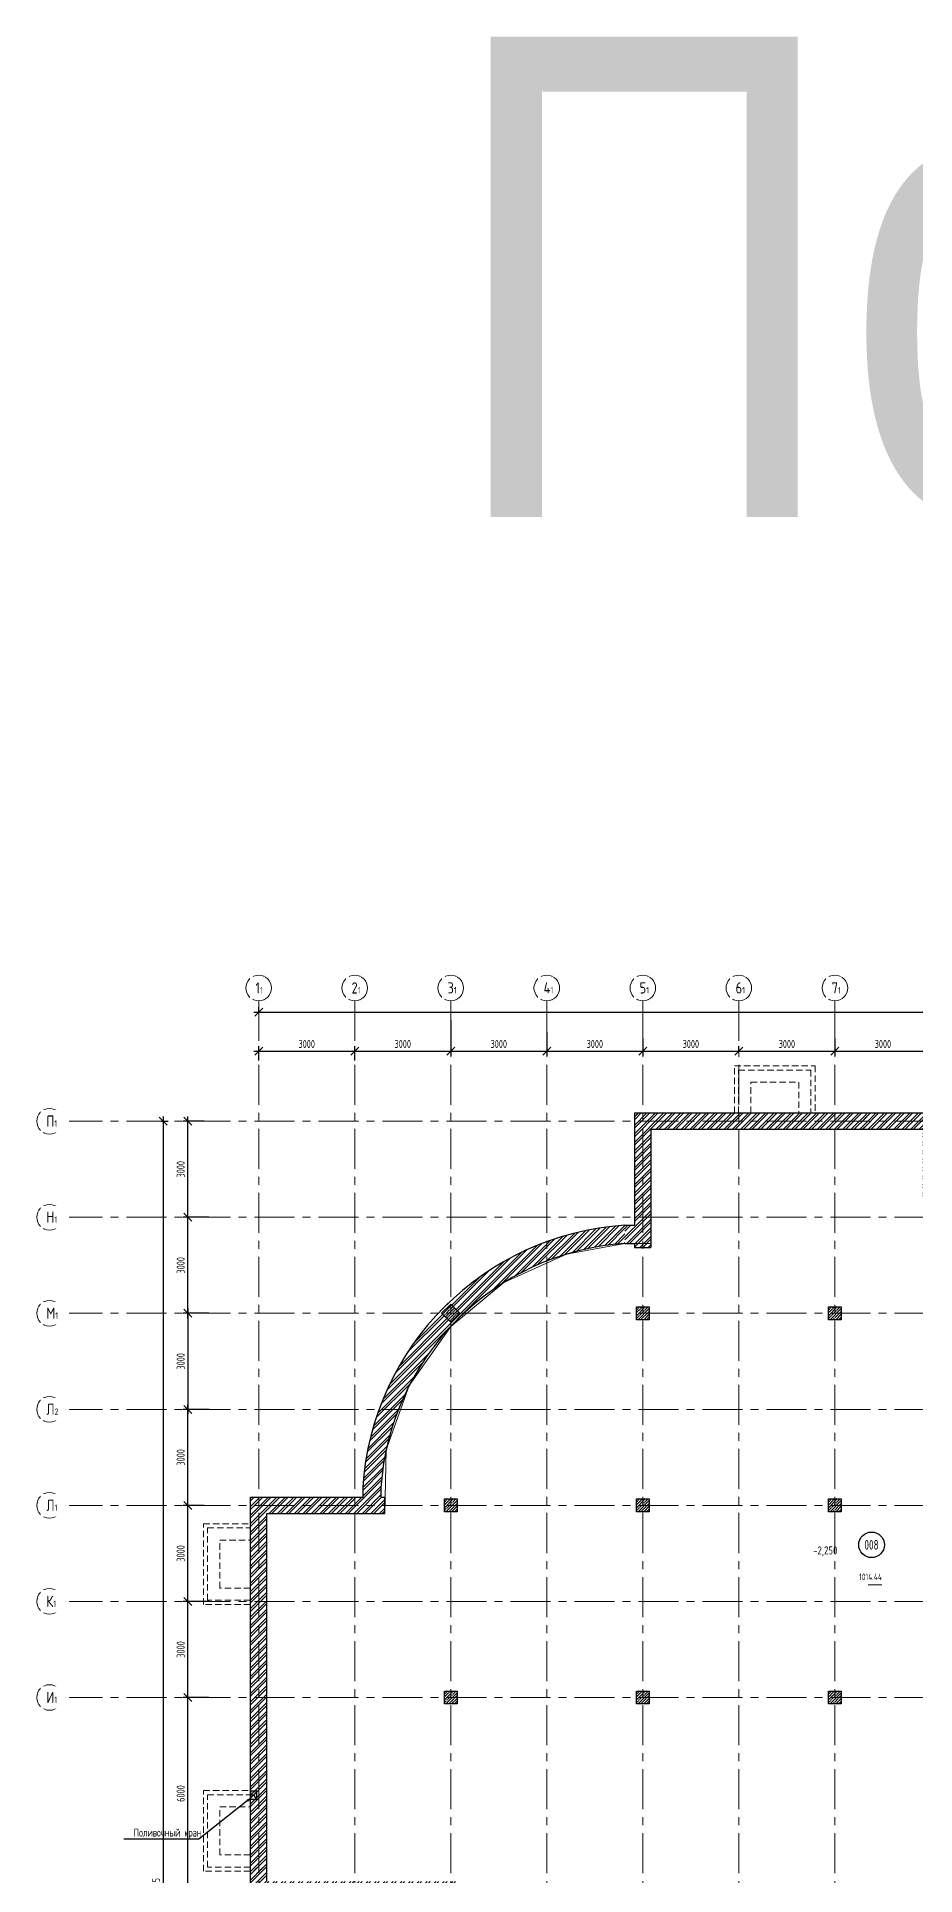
# Model space of a CAD drawing. Header units: millimetres. Extents: x -13407 to 93998, y -3954 to 109271.
# Drawn here: x -13364 to 14080, y 51842 to 109271 of the extents above; entities that cross this region are included whole.
import ezdxf
from ezdxf import colors
from ezdxf.entities.mleader import LeaderData, LeaderLine
from ezdxf.enums import TextEntityAlignment as Align
from ezdxf.math import Vec2, Vec3

# ---------------------------------------------------------------- set-up
doc = ezdxf.new("R2010")
doc.units = ezdxf.units.MM
doc.linetypes.add('ADSK_Штриховая_ш2 п1', pattern=[3, 2, -1])
doc.linetypes.add('CENTER', pattern=[2, 1.25, -0.25, 0.25, -0.25])
for name, color, linetype, lineweight in [('_АР ТЕКСТ', 250, 'Continuous', 25), ('АР_Выноски АПР', 7, 'Continuous', 5), ('АР_Колонны', 5, 'Continuous', 30), ('АР_Колонны Штрих', 250, 'Continuous', 5), ('АР_Маркер экспликации', 239, 'Continuous', 13), ('АР_МосжилНии_Стены', 202, 'Continuous', 30), ('АР_Номер помещения', 1, 'Continuous', 25), ('АР_Оси', 193, 'Continuous', 9), ('АР_Оси размеры', 164, 'Continuous', 9), ('АР_Отметки', 250, 'Continuous', 15), ('АР_Помещения_площадь', 19, 'Continuous', 9), ('АР_тонкая линия', 250, 'Continuous', 0), ('АР_Штриховка кирпич', 250, 'Continuous', 9), ('Подвал', 250, 'Continuous', 30)]:
    doc.layers.add(name, color=color, linetype=linetype, lineweight=lineweight)
doc.styles.add('Arial', font='ARIALN.TTF')
doc.styles.add('ISOCPEUR', font='isocpeur.ttf', dxfattribs={"width": 0.7})
doc.styles.get("Standard").update_dxf_attribs({"font": 'arial.ttf'})
doc.styles.add('ГОСТ 2.304', font='isocpeur.ttf', dxfattribs={"width": 0.7})
doc.dimstyles.new('СПДС', dxfattribs={"dimscale": 100, "dimtxt": 2.5, "dimasz": 2.5, "dimexe": 1.5, "dimexo": 0, "dimgap": 1, "dimtad": 1, "dimdec": 0, "dimrnd": 1, "dimtxsty": 'ГОСТ 2.304', "dimblk": 'OBLIQUE', "dimcen": 2.5, "dimdle": 1.5, "dimadec": 0, "dimazin": 2, "dimtfac": 0.75, "dimtdec": 0, "dimtmove": 1, "dimatfit": 3, "dimfxl": 1, "dimtolj": 1, "dimarcsym": 1})
pattern_1 = [(45, (331452.74, -55205.68), (-132.58252, 132.58252), []), (45, (331541.13, -55205.68), (-132.58252, 132.58252), [])]
pattern_2 = [(45, (346742.01, -55205.68), (-132.58252, 132.58252), []), (45, (346830.4, -55205.68), (-132.58252, 132.58252), [])]

# ---------------------------------------------------------------- blocks, each defined once
blk = doc.blocks.new('_Oblique')
at = {"color": 0, "linetype": 'ByBlock', "lineweight": -2}
blk.add_line((-0.5, -0.5), (0.5, 0.5), dxfattribs=at)
blk = doc.blocks.new('*D127')
at = {"layer": 'АР_Оси размеры', "color": 0, "lineweight": -2, "ltscale": 100, "transparency": 16777216}
for p, q in [((-8643, 51245), (-8643, 57545)), ((-7988, 57395), (-8793, 57395)), ((-8219, 51395), (-8793, 51395))]:
    blk.add_line(p, q, dxfattribs=at)
at = {"layer": 'АР_Оси размеры', "color": 0, "lineweight": -2, "ltscale": 100, "transparency": 16777216, "xscale": 250, "yscale": 250, "zscale": 250}
for p, rotation in [((-8643, 57395), 90), ((-8643, 51395), 270)]:
    blk.add_blockref('_Oblique', p, dxfattribs=dict(at, rotation=rotation))
at = {"layer": 'АР_Оси размеры', "color": 0, "ltscale": 100, "transparency": 16777216, "insert": (-8868, 54395), "char_height": 250, "attachment_point": 5, "rotation": 90, "style": 'ГОСТ 2.304'}
blk.add_mtext('\\A1;6000', dxfattribs=at)
blk = doc.blocks.new('*D107')
at = {"layer": 'АР_Оси размеры', "color": 0, "lineweight": -2, "ltscale": 100, "transparency": 16777216}
for p, q in [((-8131, 60395), (-8793, 60395)), ((-8643, 57245), (-8643, 60545)), ((-7988, 57395), (-8793, 57395))]:
    blk.add_line(p, q, dxfattribs=at)
at = {"layer": 'АР_Оси размеры', "color": 0, "lineweight": -2, "ltscale": 100, "transparency": 16777216, "xscale": 250, "yscale": 250, "zscale": 250}
for p, rotation in [((-8643, 60395), 90), ((-8643, 57395), 270)]:
    blk.add_blockref('_Oblique', p, dxfattribs=dict(at, rotation=rotation))
at = {"layer": 'АР_Оси размеры', "color": 0, "ltscale": 100, "transparency": 16777216, "insert": (-8868, 58895), "char_height": 250, "attachment_point": 5, "rotation": 90, "style": 'ГОСТ 2.304'}
blk.add_mtext('\\A1;3000', dxfattribs=at)
blk = doc.blocks.new('*D108')
at = {"layer": 'АР_Оси размеры', "color": 0, "lineweight": -2, "ltscale": 100, "transparency": 16777216}
for p, q in [((-8131, 63395), (-8793, 63395)), ((-8643, 60245), (-8643, 63545)), ((-7988, 60395), (-8793, 60395))]:
    blk.add_line(p, q, dxfattribs=at)
at = {"layer": 'АР_Оси размеры', "color": 0, "lineweight": -2, "ltscale": 100, "transparency": 16777216, "xscale": 250, "yscale": 250, "zscale": 250}
for p, rotation in [((-8643, 63395), 90), ((-8643, 60395), 270)]:
    blk.add_blockref('_Oblique', p, dxfattribs=dict(at, rotation=rotation))
at = {"layer": 'АР_Оси размеры', "color": 0, "ltscale": 100, "transparency": 16777216, "insert": (-8868, 61895), "char_height": 250, "attachment_point": 5, "rotation": 90, "style": 'ГОСТ 2.304'}
blk.add_mtext('\\A1;3000', dxfattribs=at)
blk = doc.blocks.new('*D109')
at = {"layer": 'АР_Оси размеры', "color": 0, "lineweight": -2, "ltscale": 100, "transparency": 16777216}
for p, q in [((-7983, 66395), (-8793, 66395)), ((-8643, 63245), (-8643, 66545)), ((-8131, 63395), (-8793, 63395))]:
    blk.add_line(p, q, dxfattribs=at)
at = {"layer": 'АР_Оси размеры', "color": 0, "lineweight": -2, "ltscale": 100, "transparency": 16777216, "xscale": 250, "yscale": 250, "zscale": 250}
for p, rotation in [((-8643, 66395), 90), ((-8643, 63395), 270)]:
    blk.add_blockref('_Oblique', p, dxfattribs=dict(at, rotation=rotation))
at = {"layer": 'АР_Оси размеры', "color": 0, "ltscale": 100, "transparency": 16777216, "insert": (-8868, 64895), "char_height": 250, "attachment_point": 5, "rotation": 90, "style": 'ГОСТ 2.304'}
blk.add_mtext('\\A1;3000', dxfattribs=at)
blk = doc.blocks.new('*D110')
at = {"layer": 'АР_Оси размеры', "color": 0, "lineweight": -2, "ltscale": 100, "transparency": 16777216}
for p, q in [((-8131, 72395), (-8793, 72395)), ((-8643, 69245), (-8643, 72545)), ((-7988, 69395), (-8793, 69395))]:
    blk.add_line(p, q, dxfattribs=at)
at = {"layer": 'АР_Оси размеры', "color": 0, "lineweight": -2, "ltscale": 100, "transparency": 16777216, "xscale": 250, "yscale": 250, "zscale": 250}
for p, rotation in [((-8643, 72395), 90), ((-8643, 69395), 270)]:
    blk.add_blockref('_Oblique', p, dxfattribs=dict(at, rotation=rotation))
at = {"layer": 'АР_Оси размеры', "color": 0, "ltscale": 100, "transparency": 16777216, "insert": (-8868, 70895), "char_height": 250, "attachment_point": 5, "rotation": 90, "style": 'ГОСТ 2.304'}
blk.add_mtext('\\A1;3000', dxfattribs=at)
blk = doc.blocks.new('*D111')
at = {"layer": 'АР_Оси размеры', "color": 0, "lineweight": -2, "ltscale": 100, "transparency": 16777216}
for p, q in [((-8131, 75395), (-8793, 75395)), ((-8643, 72245), (-8643, 75545)), ((-7988, 72395), (-8793, 72395))]:
    blk.add_line(p, q, dxfattribs=at)
at = {"layer": 'АР_Оси размеры', "color": 0, "lineweight": -2, "ltscale": 100, "transparency": 16777216, "xscale": 250, "yscale": 250, "zscale": 250}
for p, rotation in [((-8643, 75395), 90), ((-8643, 72395), 270)]:
    blk.add_blockref('_Oblique', p, dxfattribs=dict(at, rotation=rotation))
at = {"layer": 'АР_Оси размеры', "color": 0, "ltscale": 100, "transparency": 16777216, "insert": (-8868, 73895), "char_height": 250, "attachment_point": 5, "rotation": 90, "style": 'ГОСТ 2.304'}
blk.add_mtext('\\A1;3000', dxfattribs=at)
blk = doc.blocks.new('*D112')
at = {"layer": 'АР_Оси размеры', "color": 0, "lineweight": -2, "ltscale": 100, "transparency": 16777216}
for p, q in [((-9469, 75395), (-9263, 75395)), ((-9413, 75545), (-9413, 27330)), ((-9469, 27480), (-9263, 27480))]:
    blk.add_line(p, q, dxfattribs=at)
at = {"layer": 'АР_Оси размеры', "color": 0, "lineweight": -2, "ltscale": 100, "transparency": 16777216, "xscale": 250, "yscale": 250, "zscale": 250}
for p, rotation in [((-9413, 75395), 90), ((-9413, 27480), 270)]:
    blk.add_blockref('_Oblique', p, dxfattribs=dict(at, rotation=rotation))
at = {"layer": 'АР_Оси размеры', "color": 0, "ltscale": 100, "transparency": 16777216, "insert": (-9638, 51438), "char_height": 250, "attachment_point": 5, "rotation": 90, "style": 'ГОСТ 2.304'}
blk.add_mtext('\\A1;47915', dxfattribs=at)
blk = doc.blocks.new('*D106')
at = {"layer": 'АР_Оси размеры', "color": 0, "lineweight": -2, "ltscale": 100, "transparency": 16777216}
for p, q in [((-8643, 69545), (-8643, 66245)), ((-7988, 69395), (-8793, 69395)), ((-7983, 66395), (-8793, 66395))]:
    blk.add_line(p, q, dxfattribs=at)
at = {"layer": 'АР_Оси размеры', "color": 0, "lineweight": -2, "ltscale": 100, "transparency": 16777216, "xscale": 250, "yscale": 250, "zscale": 250}
for p, rotation in [((-8643, 69395), 90), ((-8643, 66395), 270)]:
    blk.add_blockref('_Oblique', p, dxfattribs=dict(at, rotation=rotation))
at = {"layer": 'АР_Оси размеры', "color": 0, "ltscale": 100, "transparency": 16777216, "insert": (-8868, 67895), "char_height": 250, "attachment_point": 5, "rotation": 90, "style": 'ГОСТ 2.304'}
blk.add_mtext('\\A1;3000', dxfattribs=at)
blk = doc.blocks.new('*D93')
at = {"layer": 'АР_Оси размеры', "color": 0, "lineweight": -2, "ltscale": 100, "transparency": 16777216}
for p, q in [((-6580, 77585), (-3280, 77585)), ((-6430, 77291), (-6430, 77735)), ((-3430, 77291), (-3430, 77735))]:
    blk.add_line(p, q, dxfattribs=at)
at = {"layer": 'АР_Оси размеры', "color": 0, "lineweight": -2, "ltscale": 100, "transparency": 16777216, "xscale": 250, "yscale": 250, "zscale": 250, "rotation": 180}
blk.add_blockref('_Oblique', (-6430, 77585), dxfattribs=at)
at = {"layer": 'АР_Оси размеры', "color": 0, "lineweight": -2, "ltscale": 100, "transparency": 16777216, "xscale": 250, "yscale": 250, "zscale": 250}
blk.add_blockref('_Oblique', (-3430, 77585), dxfattribs=at)
at = {"layer": 'АР_Оси размеры', "color": 0, "ltscale": 100, "transparency": 16777216, "insert": (-4930, 77810), "char_height": 250, "attachment_point": 5, "style": 'ГОСТ 2.304'}
blk.add_mtext('\\A1;3000', dxfattribs=at)
blk = doc.blocks.new('*D94')
at = {"layer": 'АР_Оси размеры', "color": 0, "lineweight": -2, "ltscale": 100, "transparency": 16777216}
for p, q in [((-430, 78555), (-430, 77435)), ((-3580, 77585), (-280, 77585)), ((-3430, 77291), (-3430, 77735))]:
    blk.add_line(p, q, dxfattribs=at)
at = {"layer": 'АР_Оси размеры', "color": 0, "lineweight": -2, "ltscale": 100, "transparency": 16777216, "xscale": 250, "yscale": 250, "zscale": 250, "rotation": 180}
blk.add_blockref('_Oblique', (-3430, 77585), dxfattribs=at)
at = {"layer": 'АР_Оси размеры', "color": 0, "lineweight": -2, "ltscale": 100, "transparency": 16777216, "xscale": 250, "yscale": 250, "zscale": 250}
blk.add_blockref('_Oblique', (-430, 77585), dxfattribs=at)
at = {"layer": 'АР_Оси размеры', "color": 0, "ltscale": 100, "transparency": 16777216, "insert": (-1930, 77810), "char_height": 250, "attachment_point": 5, "style": 'ГОСТ 2.304'}
blk.add_mtext('\\A1;3000', dxfattribs=at)
blk = doc.blocks.new('*D95')
at = {"layer": 'АР_Оси размеры', "color": 0, "lineweight": -2, "ltscale": 100, "transparency": 16777216}
for p, q in [((-430, 78555), (-430, 77435)), ((2570, 78173), (2570, 77435)), ((-580, 77585), (2720, 77585))]:
    blk.add_line(p, q, dxfattribs=at)
at = {"layer": 'АР_Оси размеры', "color": 0, "lineweight": -2, "ltscale": 100, "transparency": 16777216, "xscale": 250, "yscale": 250, "zscale": 250, "rotation": 180}
blk.add_blockref('_Oblique', (-430, 77585), dxfattribs=at)
at = {"layer": 'АР_Оси размеры', "color": 0, "lineweight": -2, "ltscale": 100, "transparency": 16777216, "xscale": 250, "yscale": 250, "zscale": 250}
blk.add_blockref('_Oblique', (2570, 77585), dxfattribs=at)
at = {"layer": 'АР_Оси размеры', "color": 0, "ltscale": 100, "transparency": 16777216, "insert": (1070, 77810), "char_height": 250, "attachment_point": 5, "style": 'ГОСТ 2.304'}
blk.add_mtext('\\A1;3000', dxfattribs=at)
blk = doc.blocks.new('*D96')
at = {"layer": 'АР_Оси размеры', "color": 0, "lineweight": -2, "ltscale": 100, "transparency": 16777216}
for p, q in [((2570, 78173), (2570, 77435)), ((2420, 77585), (5720, 77585)), ((5570, 77967), (5570, 77435))]:
    blk.add_line(p, q, dxfattribs=at)
at = {"layer": 'АР_Оси размеры', "color": 0, "lineweight": -2, "ltscale": 100, "transparency": 16777216, "xscale": 250, "yscale": 250, "zscale": 250, "rotation": 180}
blk.add_blockref('_Oblique', (2570, 77585), dxfattribs=at)
at = {"layer": 'АР_Оси размеры', "color": 0, "lineweight": -2, "ltscale": 100, "transparency": 16777216, "xscale": 250, "yscale": 250, "zscale": 250}
blk.add_blockref('_Oblique', (5570, 77585), dxfattribs=at)
at = {"layer": 'АР_Оси размеры', "color": 0, "ltscale": 100, "transparency": 16777216, "insert": (4070, 77810), "char_height": 250, "attachment_point": 5, "style": 'ГОСТ 2.304'}
blk.add_mtext('\\A1;3000', dxfattribs=at)
blk = doc.blocks.new('*D97')
at = {"layer": 'АР_Оси размеры', "color": 0, "lineweight": -2, "ltscale": 100, "transparency": 16777216}
for p, q in [((5420, 77585), (8720, 77585)), ((5570, 77967), (5570, 77435)), ((8570, 77585), (8570, 77735))]:
    blk.add_line(p, q, dxfattribs=at)
at = {"layer": 'АР_Оси размеры', "color": 0, "lineweight": -2, "ltscale": 100, "transparency": 16777216, "xscale": 250, "yscale": 250, "zscale": 250, "rotation": 180}
blk.add_blockref('_Oblique', (5570, 77585), dxfattribs=at)
at = {"layer": 'АР_Оси размеры', "color": 0, "lineweight": -2, "ltscale": 100, "transparency": 16777216, "xscale": 250, "yscale": 250, "zscale": 250}
blk.add_blockref('_Oblique', (8570, 77585), dxfattribs=at)
at = {"layer": 'АР_Оси размеры', "color": 0, "ltscale": 100, "transparency": 16777216, "insert": (7070, 77810), "char_height": 250, "attachment_point": 5, "style": 'ГОСТ 2.304'}
blk.add_mtext('\\A1;3000', dxfattribs=at)
blk = doc.blocks.new('*D98')
at = {"layer": 'АР_Оси размеры', "color": 0, "lineweight": -2, "ltscale": 100, "transparency": 16777216}
for p, q in [((8420, 77585), (11720, 77585)), ((8570, 77585), (8570, 77735)), ((11570, 77967), (11570, 77435))]:
    blk.add_line(p, q, dxfattribs=at)
at = {"layer": 'АР_Оси размеры', "color": 0, "lineweight": -2, "ltscale": 100, "transparency": 16777216, "xscale": 250, "yscale": 250, "zscale": 250, "rotation": 180}
blk.add_blockref('_Oblique', (8570, 77585), dxfattribs=at)
at = {"layer": 'АР_Оси размеры', "color": 0, "lineweight": -2, "ltscale": 100, "transparency": 16777216, "xscale": 250, "yscale": 250, "zscale": 250}
blk.add_blockref('_Oblique', (11570, 77585), dxfattribs=at)
at = {"layer": 'АР_Оси размеры', "color": 0, "ltscale": 100, "transparency": 16777216, "insert": (10070, 77810), "char_height": 250, "attachment_point": 5, "style": 'ГОСТ 2.304'}
blk.add_mtext('\\A1;3000', dxfattribs=at)
blk = doc.blocks.new('*D99')
at = {"layer": 'АР_Оси размеры', "color": 0, "lineweight": -2, "ltscale": 100, "transparency": 16777216}
for p, q in [((11420, 77585), (14720, 77585)), ((11570, 77967), (11570, 77435)), ((14570, 77961), (14570, 77435))]:
    blk.add_line(p, q, dxfattribs=at)
at = {"layer": 'АР_Оси размеры', "color": 0, "lineweight": -2, "ltscale": 100, "transparency": 16777216, "xscale": 250, "yscale": 250, "zscale": 250, "rotation": 180}
blk.add_blockref('_Oblique', (11570, 77585), dxfattribs=at)
at = {"layer": 'АР_Оси размеры', "color": 0, "lineweight": -2, "ltscale": 100, "transparency": 16777216, "xscale": 250, "yscale": 250, "zscale": 250}
blk.add_blockref('_Oblique', (14570, 77585), dxfattribs=at)
at = {"layer": 'АР_Оси размеры', "color": 0, "ltscale": 100, "transparency": 16777216, "insert": (13070, 77810), "char_height": 250, "attachment_point": 5, "style": 'ГОСТ 2.304'}
blk.add_mtext('\\A1;3000', dxfattribs=at)
blk = doc.blocks.new('*D79')
at = {"layer": 'АР_Оси размеры', "color": 0, "lineweight": -2, "ltscale": 100, "transparency": 16777216}
for p, q in [((-6580, 78807), (57230, 78807)), ((-6430, 78807), (-6430, 78957)), ((57080, 78807), (57080, 78957))]:
    blk.add_line(p, q, dxfattribs=at)
at = {"layer": 'АР_Оси размеры', "color": 0, "lineweight": -2, "ltscale": 100, "transparency": 16777216, "xscale": 250, "yscale": 250, "zscale": 250, "rotation": 180}
blk.add_blockref('_Oblique', (-6430, 78807), dxfattribs=at)
at = {"layer": 'АР_Оси размеры', "color": 0, "lineweight": -2, "ltscale": 100, "transparency": 16777216, "xscale": 250, "yscale": 250, "zscale": 250}
blk.add_blockref('_Oblique', (57080, 78807), dxfattribs=at)
at = {"layer": 'АР_Оси размеры', "color": 0, "ltscale": 100, "transparency": 16777216, "insert": (25325, 79032), "char_height": 250, "attachment_point": 5, "style": 'ГОСТ 2.304'}
blk.add_mtext('\\A1;63510', dxfattribs=at)
blk = doc.blocks.new('*U34')
at = {"layer": 'АР_Номер помещения', "color": 7}
blk.add_circle((-11974, -849), 400, dxfattribs=at)
at = {"layer": 'АР_Помещения_площадь', "color": 7}
blk.add_line((-11653, -2097), (-12075, -2097), dxfattribs=at)
at = {"color": 7, "style": 'ISOCPEUR', "width": 0.7, "flags": 1}
blk.add_attdef('КАТЕГОРИЯ', (-499, -2092), '', height=250, dxfattribs=at)
at = {"layer": 'АР_Номер помещения', "color": 7, "style": 'ISOCPEUR', "width": 0.7}
blk.add_attdef('НОМЕР_ПОМЕЩЕНИЯ', text='', height=300, dxfattribs=at).set_placement((-11974, -849), align=Align.MIDDLE_CENTER)
at = {"layer": 'АР_Помещения_площадь', "color": 7, "lineweight": 30, "width": 0.7, "flags": 104}
blk.add_attdef('ИМЯ_ПОМЕЩЕНИЯ', text='', height=100, dxfattribs=at).set_placement((158, 1217), align=Align.MIDDLE_CENTER)
at = {"layer": 'АР_Помещения_площадь', "color": 7, "style": 'ISOCPEUR', "width": 0.7}
blk.add_attdef('ПЛОЩАДЬ_ПОМЕЩЕНИЯ', text='', height=200, dxfattribs=at).set_placement((-11648, -1851), align=Align.MIDDLE_RIGHT)
blk = doc.blocks.new('_DotSmall')
at = {"color": 0, "linetype": 'ByBlock', "const_width": 0.5}
blk.add_lwpolyline([(-0.0625, 0, 1), (0.0625, 0, 1)], format="xyb", close=True, dxfattribs=at)

msp = doc.modelspace()

# ---------------------------------------------------------------- hatches: boundary and pattern name
at = {"layer": 'АР_Колонны Штрих', "ltscale": 100}
h = msp.add_hatch(dxfattribs=at)
h.set_pattern_fill('ANSI35', color=256, scale=500)
h.set_pattern_definition([(45, (-957799.89, 109277.26), (-88.388348, 88.388348), []), (45, (-957711.5, 109277.26), (-88.388348, 88.388348), [156.25, -31.25, 0, -31.25])])
h.paths.add_polyline_path([(-432, 69682.6), (-714.9, 69399.7), (-432, 69116.9), (-149.2, 69399.7)])
h = msp.add_hatch(dxfattribs=at)
h.set_pattern_fill('ANSI35', color=256, scale=500)
h.set_pattern_definition([(45, (-951682.16, 109466.47), (-88.388348, 88.388348), []), (45, (-951593.77, 109466.47), (-88.388348, 88.388348), [156.25, -31.25, 0, -31.25])])
h.paths.add_polyline_path([(5769.9, 69595), (5369.9, 69595), (5369.9, 69195), (5769.9, 69195)])
h = msp.add_hatch(dxfattribs=at)
h.set_pattern_fill('ANSI35', color=256, scale=500)
h.set_pattern_definition([(45, (-945682.16, 109466.47), (-88.388348, 88.388348), []), (45, (-945593.77, 109466.47), (-88.388348, 88.388348), [156.25, -31.25, 0, -31.25])])
h.paths.add_polyline_path([(11769.9, 69595), (11369.9, 69595), (11369.9, 69195), (11769.9, 69195)])
h = msp.add_hatch(dxfattribs=at)
h.set_pattern_fill('ANSI35', color=256, scale=500)
h.set_pattern_definition([(45, (-957682.16, 103466.47), (-88.388348, 88.388348), []), (45, (-957593.77, 103466.47), (-88.388348, 88.388348), [156.25, -31.25, 0, -31.25])])
h.paths.add_polyline_path([(-230.1, 63595), (-630.1, 63595), (-630.1, 63195), (-230.1, 63195)])
h = msp.add_hatch(dxfattribs=at)
h.set_pattern_fill('ANSI35', color=256, scale=500)
h.set_pattern_definition([(45, (-951682.16, 103466.47), (-88.388348, 88.388348), []), (45, (-951593.77, 103466.47), (-88.388348, 88.388348), [156.25, -31.25, 0, -31.25])])
h.paths.add_polyline_path([(5769.9, 63595), (5369.9, 63595), (5369.9, 63195), (5769.9, 63195)])
h = msp.add_hatch(dxfattribs=at)
h.set_pattern_fill('ANSI35', color=256, scale=500)
h.set_pattern_definition([(45, (-945682.16, 103466.47), (-88.388348, 88.388348), []), (45, (-945593.77, 103466.47), (-88.388348, 88.388348), [156.25, -31.25, 0, -31.25])])
h.paths.add_polyline_path([(11769.9, 63595), (11369.9, 63595), (11369.9, 63195), (11769.9, 63195)])
h = msp.add_hatch(dxfattribs=at)
h.set_pattern_fill('ANSI35', color=256, scale=500)
h.set_pattern_definition([(45, (-957682.16, 97466.47), (-88.388348, 88.388348), []), (45, (-957593.77, 97466.47), (-88.388348, 88.388348), [156.25, -31.25, 0, -31.25])])
h.paths.add_polyline_path([(-230.1, 57595), (-630.1, 57595), (-630.1, 57195), (-230.1, 57195)])
h = msp.add_hatch(dxfattribs=at)
h.set_pattern_fill('ANSI35', color=256, scale=500)
h.set_pattern_definition([(45, (-951682.16, 97466.47), (-88.388348, 88.388348), []), (45, (-951593.77, 97466.47), (-88.388348, 88.388348), [156.25, -31.25, 0, -31.25])])
h.paths.add_polyline_path([(5769.9, 57595), (5369.9, 57595), (5369.9, 57195), (5769.9, 57195)])
h = msp.add_hatch(dxfattribs=at)
h.set_pattern_fill('ANSI35', color=256, scale=500)
h.set_pattern_definition([(45, (-945682.16, 97466.47), (-88.388348, 88.388348), []), (45, (-945593.77, 97466.47), (-88.388348, 88.388348), [156.25, -31.25, 0, -31.25])])
h.paths.add_polyline_path([(11769.9, 57595), (11369.9, 57595), (11369.9, 57195), (11769.9, 57195)])
at = {"layer": 'АР_Штриховка кирпич', "ltscale": 100}
h = msp.add_hatch(dxfattribs=at)
h.set_pattern_fill('ANSI32', color=256, scale=500)
h.set_pattern_definition(pattern_1)
h.paths.add_polyline_path([(6324.9, 75655), (5309.9, 75655), (5309.9, 72145.2), (5009.9, 72145.2), (5009.9, 71578.3), (5309.9, 71578.3), (5309.9, 71455), (5819.9, 71455), (5819.9, 75145), (6324.9, 75145)])
h = msp.add_hatch(dxfattribs=at)
h.set_pattern_fill('ANSI32', color=256, scale=500)
h.set_pattern_definition(pattern_1)
h.paths.add_polyline_path([(12544.5, 75655), (6307.8, 75655), (6307.8, 75145), (12590.2, 75145), (12590.2, 75536.1), (12544.5, 75536.1)])
h = msp.add_hatch(dxfattribs=at)
h.set_pattern_fill('ANSI32', color=256, scale=500)
h.set_pattern_definition(pattern_1)
h.paths.add_polyline_path([(14829.9, 75655), (14829.9, 75133.9), (14829.9, 72915.8), (14319.9, 72915.8), (14319.9, 75145), (12471.4, 75145), (12471.4, 75655)])
h = msp.add_hatch(dxfattribs=at)
h.set_pattern_fill('ANSI32', color=256, scale=500)
h.set_pattern_definition(pattern_2)
h.paths.add_polyline_path([(-430.1, 69118.8), (-432, 69116.9), (-710.1, 69395), (-432, 69682.6), (-149.2, 69399.7)], flags=16)
edge = h.paths.add_edge_path()
edge.add_line((-2490.1, 63655), (-2613.4, 63655))
edge.add_line((-2613.4, 63655), (-2613.4, 63955))
edge.add_arc((5578.1, 63386.8), 8211.2, 93.967965, 176.032035, ccw=False)
edge.add_line((5009.9, 71578.3), (5009.9, 72145.2))
edge.add_arc((5569.9, 63395.1), 8768, 93.661589, 123.745076)
edge.add_arc((5569.9, 63395), 8768.1, 123.744822, 152.844957)
edge.add_arc((5569.9, 63395), 8768.1, 152.844957, 176.338157)
edge.add_line((-3180.3, 63955), (-3180.3, 63655))
edge.add_line((-3180.3, 63655), (-6690.1, 63655.1))
edge.add_line((-6690.1, 63655.1), (-6690.1, 61554.3))
edge.add_line((-6690.1, 61554.3), (-6571.1, 61554.3))
edge.add_line((-6571.1, 61554.3), (-6571.1, 61438.4))
edge.add_line((-6571.1, 61438.4), (-6180.1, 61438.4))
edge.add_line((-6180.1, 61438.4), (-6180.1, 63145))
edge.add_line((-6180.1, 63145), (-2490.1, 63144.7))
edge.add_line((-2490.1, 63144.7), (-2490.1, 63655))
h = msp.add_hatch(dxfattribs=at)
h.set_pattern_fill('ANSI32', color=256, scale=500)
h.set_pattern_definition(pattern_2)
h.paths.add_polyline_path([(-6180.1, 61505.3), (-6571.1, 61505.3), (-6571.1, 61570.3), (-6690.1, 61570.3), (-6690.1, 51931.6), (-6180.1, 51931.6)])
h = msp.add_hatch(dxfattribs=at)
h.set_pattern_fill('ANSI32', color=256, scale=500)
h.set_pattern_definition(pattern_2)
h.paths.add_polyline_path([(-6180.1, 52070), (-6571.1, 52070), (-6571.1, 52135), (-6690.1, 52135), (-6690.1, 51135), (-750.2, 51135), (-110.2, 51645), (-6180.1, 51645)])

# ---------------------------------------------------------------- linework, layer by layer
at = {"layer": 'АР_Колонны', "ltscale": 100}
for points in [[(-714.9, 69399.7), (-432, 69682.6), (-149.2, 69399.7), (-432, 69116.9)], [(5369.9, 69595), (5769.9, 69595), (5769.9, 69195), (5369.9, 69195)], [(11369.9, 69595), (11769.9, 69595), (11769.9, 69195), (11369.9, 69195)], [(-630.1, 63595), (-230.1, 63595), (-230.1, 63195), (-630.1, 63195)], [(5369.9, 63595), (5769.9, 63595), (5769.9, 63195), (5369.9, 63195)], [(11369.9, 63595), (11769.9, 63595), (11769.9, 63195), (11369.9, 63195)], [(-630.1, 57595), (-230.1, 57595), (-230.1, 57195), (-630.1, 57195)], [(5369.9, 57595), (5769.9, 57595), (5769.9, 57195), (5369.9, 57195)], [(11369.9, 57595), (11769.9, 57595), (11769.9, 57195), (11369.9, 57195)]]:
    msp.add_lwpolyline(points, close=True, dxfattribs=at)
at = {"layer": 'АР_МосжилНии_Стены', "ltscale": 100}
for p, q in [((5309.9, 75655), (5309.9, 72145.2)), ((5309.9, 75655), (7842.8, 75655)), ((7783.2, 75655), (13990, 75655)), ((13749.9, 75655), (14829.9, 75655)), ((5819.9, 75145), (5819.9, 71455)), ((5819.9, 75145), (7777.8, 75145)), ((7075.1, 75145), (13925, 75145)), ((13814.9, 75145), (14319.9, 75145)), ((5309.9, 71578.3), (5309.9, 71455)), ((5309.9, 71455), (5819.9, 71455)), ((-6690.1, 61293.4), (-6690.1, 63655)), ((-6690.1, 63655), (-3180.3, 63655)), ((-2613.4, 63655), (-2490.1, 63655)), ((-2490.1, 63145), (-2490.1, 63655)), ((-6180.1, 61358.4), (-6180.1, 63145)), ((-6180.1, 63145), (-2490.1, 63145)), ((-6690.1, 51889.6), (-6690.1, 61570.3)), ((-6180.1, 51954.6), (-6180.1, 61505.3)), ((-6690.1, 51135), (-6690.1, 52135)), ((-6180.1, 51645), (-6180.1, 52070))]:
    msp.add_line(p, q, dxfattribs=at)
for points in [[(5009.9, 72145.2), (5309.9, 72145.2)], [(5009.9, 71578.3), (5309.9, 71578.3)], [(-3180.3, 63955), (-3180.3, 63655)], [(-2613.4, 63955), (-2613.4, 63655)]]:
    msp.add_lwpolyline(points, dxfattribs=at)
msp.add_lwpolyline([(-6490.5, 54215), (-6490.5, 54465.4), (-6690.1, 54465.4), (-6690.1, 54215)], close=True, dxfattribs=at)
for radius, start, end in [(8768.1, 93.661843, 176.338157), (8202.4, 93.914764, 176.085236)]:
    msp.add_arc((5569.9, 63395), radius, start, end, dxfattribs=at)
at = {"layer": 'АР_Оси', "linetype": 'CENTER', "ltscale": 1000}
for p, q in [((-6430.1, 79157.5), (-6430.1, 23425.1)), ((-3430.1, 79157.5), (-3430.1, 23425.1)), ((-430.1, 79157.5), (-430.1, 23425.1)), ((2569.9, 79157.5), (2569.9, 23425.1)), ((5569.9, 79157.5), (5569.9, 23425.1)), ((8569.9, 79157.5), (8569.9, 23425.1)), ((11569.9, 79157.5), (11569.9, 23425.1)), ((-12563.8, 75395), (70614.6, 75395)), ((-12563.8, 72395), (70614.6, 72395)), ((-12563.8, 69395), (70614.6, 69395)), ((-12563.8, 66395), (70614.6, 66395)), ((-12563.8, 63395), (70614.6, 63395)), ((-12563.8, 60395), (70614.6, 60395)), ((-12563.8, 57395), (70614.6, 57395))]:
    msp.add_line(p, q, dxfattribs=at)
at = {"layer": 'АР_Оси', "ltscale": 0.5}
for centre in [(-6430.1, 79557.5), (-3430.1, 79557.5), (-430.1, 79557.5), (2569.9, 79557.5), (5569.9, 79557.5), (8569.9, 79557.5), (11569.9, 79557.5), (-12963.8, 75395), (-12963.8, 72395), (-12963.8, 69395), (-12963.8, 66395), (-12963.8, 63395), (-12963.8, 60395), (-12963.8, 57395)]:
    msp.add_circle(centre, 400, dxfattribs=at)
at = {"layer": 'АР_тонкая линия', "linetype": 'ADSK_Штриховая_ш2 п1', "ltscale": 100}
for points in [[(8429.1, 75655), (8429.1, 77123.4), (10950.3, 77123.4), (10950.3, 75655)], [(8559.1, 75655), (8559.1, 76993.4), (10820.3, 76993.4), (10820.3, 75655)], [(8939.1, 75655), (8939.1, 76613.4), (10440.3, 76613.4), (10440.3, 75655)], [(-6690.1, 60301.8), (-8158.5, 60301.8), (-8158.5, 62823), (-6690.1, 62823)], [(-6690.1, 60431.8), (-8028.5, 60431.8), (-8028.5, 62693), (-6690.1, 62693)], [(-6690.1, 60811.8), (-7648.5, 60811.8), (-7648.5, 62313), (-6690.1, 62313)], [(-6690.1, 51967), (-8158.5, 51967), (-8158.5, 54488.2), (-6690.1, 54488.2)], [(-6690.1, 52097), (-8028.5, 52097), (-8028.5, 54358.2), (-6690.1, 54358.2)], [(-6690.1, 52477), (-7648.5, 52477), (-7648.5, 53978.2), (-6690.1, 53978.2)]]:
    msp.add_lwpolyline(points, dxfattribs=at)
at = {"layer": 'Подвал', "ltscale": 100}
msp.add_line((-6571.2, 54340.2), (-6690.1, 54340.2), dxfattribs=at)
at = {"layer": 'Подвал', "lineweight": 13, "ltscale": 500}
msp.add_lwpolyline([(-6180.1, 51645), (-6180.1, 63145), (-2490.1, 63145), (-2446.4, 65132.3), (-1728.7, 67137.9), (-430.1, 68987.9), (1225.5, 70352.5), (3181.9, 71242.1), (5009.9, 71578.3), (5819.9, 71578.3), (5819.9, 75145), (14319.9, 75145)], dxfattribs=at)
at = {"layer": 'Подвал', "ltscale": 100}
msp.add_arc((-6490.5, 54340.2), 80.7, 90, 270, dxfattribs=at)

# ---------------------------------------------------------------- block references
at = {"layer": 'АР_Маркер экспликации', "color": 7}
ref = msp.add_blockref('*U34', (24688.9, 63012.6), dxfattribs=at)
ref.add_attrib('НОМЕР_ПОМЕЩЕНИЯ', '008', dxfattribs={"layer": 'АР_Номер помещения', "color": 7, "height": 300, "style": 'ISOCPEUR', "width": 0.7}).set_placement((12714.8, 62163.3), align=Align.MIDDLE_CENTER)
ref.add_attrib('ПЛОЩАДЬ_ПОМЕЩЕНИЯ', '1014.44', dxfattribs={"layer": 'АР_Помещения_площадь', "color": 7, "height": 200, "style": 'ISOCPEUR', "width": 0.7}).set_placement((13040.7, 61161.8), align=Align.MIDDLE_RIGHT)

# ---------------------------------------------------------------- texts
at = {"style": 'Arial'}
msp.add_text('Подвал', height=15000, dxfattribs=at).set_placement((-572.3, 94271.1))

# ---------------------------------------------------------------- dimensions: what is measured, and where the dimension line sits
at = {"layer": 'АР_Оси размеры', "ltscale": 100}
for base, p1, p2, picture, middle in [((-430.1, 77585.1), (-3430.1, 77291.2), (-430.1, 78554.9), '*D94', (-1930.1, 77810.1)), ((2569.9, 77585.1), (-430.1, 78554.9), (2569.9, 78172.8), '*D95', (1069.9, 77810.1)), ((5569.9, 77585.1), (2569.9, 78172.8), (5569.9, 77967.1), '*D96', (4069.9, 77810.1)), ((-3430.1, 77585.1), (-6430.1, 77291.2), (-3430.1, 77291.2), '*D93', (-4930.1, 77810.1)), ((8569.9, 77585.1), (5569.9, 77967.1), (8569.9, 77585.1), '*D97', (7069.9, 77810.1)), ((11569.9, 77585.1), (8569.9, 77585.1), (11569.9, 77967.1), '*D98', (10069.9, 77810.1)), ((14569.9, 77585.1), (11569.9, 77967.1), (14569.9, 77961.4), '*D99', (13069.9, 77810.1))]:
    dim = msp.add_linear_dim(base=base, p1=p1, p2=p2, dimstyle='СПДС', dxfattribs=at)
    dim.commit()
    dim.dimension.update_dxf_attribs({"geometry": picture, "text_midpoint": middle})
for base, p1, p2, picture, middle in [((-9413.3, 27480), (-9469.1, 75395), (-9469.1, 27480), '*D112', (-9638.3, 51437.5)), ((-8642.7, 75395), (-7988.5, 72395), (-8131.5, 75395), '*D111', (-8867.7, 73895)), ((-8642.7, 72395), (-7988.5, 69395), (-8131.5, 72395), '*D110', (-8867.7, 70895)), ((-8642.7, 66395), (-7988.5, 69395), (-7983.3, 66395), '*D106', (-8867.7, 67895)), ((-8642.7, 66395), (-8131.5, 63395), (-7983.3, 66395), '*D109', (-8867.7, 64895)), ((-8642.7, 63395), (-7988.5, 60395), (-8131.5, 63395), '*D108', (-8867.7, 61895)), ((-8642.7, 60395), (-7988.5, 57395), (-8131.5, 60395), '*D107', (-8867.7, 58895)), ((-8642.7, 57395), (-8219.3, 51395), (-7988.5, 57395), '*D127', (-8867.7, 54395))]:
    dim = msp.add_linear_dim(base=base, p1=p1, p2=p2, angle=90, dimstyle='СПДС', dxfattribs=at)
    dim.commit()
    dim.dimension.update_dxf_attribs({"geometry": picture, "text_midpoint": middle})

# ---------------------------------------------------------------- leaders
at = {"layer": '_АР ТЕКСТ'}
ml = msp.add_multileader_mtext('Standard', dxfattribs=at)
ml.set_content('{\\W0.8;-2,550}', color=256, style='ISOCPEUR')
ml.set_leader_properties(color=256, linetype='Continuous', lineweight=-1)
ml.set_arrow_properties(name='DOTSMALL')
ml.build(insert=Vec2(0, 0))
ml.multileader.update_dxf_attribs({"has_text_frame": 1, "text_left_attachment_type": 4, "text_right_attachment_type": 4, "dogleg_length": 100, "arrow_head_size": 180})
ctx = ml.context
ctx.base_point, ctx.char_height, ctx.arrow_head_size, ctx.landing_gap_size, ctx.plane_origin = Vec3(43966.2, 68737.6, -2), 250, 180, 50, Vec3(44446.5, 66493.6, -2)
ctx.left_attachment, ctx.right_attachment = 4, 4
notes = []
notes.append((ctx, [(0, (0, 0, 0), (0, 0), (1, 0), 1, [])]))
ctx.mtext.insert, ctx.mtext.width, ctx.mtext.defined_height, ctx.mtext.line_spacing_style, ctx.mtext.flow_direction = Vec3(44016.2, 69070.9, -2), 801.086, 330.7, 2, 5
ml = msp.add_multileader_mtext('Standard', dxfattribs=at)
ml.set_content('{\\W0.8;-2,550}', color=256, style='ISOCPEUR')
ml.set_leader_properties(color=256, linetype='Continuous', lineweight=-1)
ml.set_arrow_properties(name='DOTSMALL')
ml.build(insert=Vec2(0, 0))
ml.multileader.update_dxf_attribs({"has_text_frame": 1, "text_left_attachment_type": 4, "text_right_attachment_type": 4, "dogleg_length": 100, "arrow_head_size": 180})
ctx = ml.context
ctx.base_point, ctx.char_height, ctx.arrow_head_size, ctx.landing_gap_size, ctx.plane_origin = Vec3(32006, 64867.6, -2), 250, 180, 50, Vec3(32486.3, 62623.6, -2)
ctx.left_attachment, ctx.right_attachment = 4, 4
notes.append((ctx, [(0, (0, 0, 0), (0, 0), (1, 0), 1, [])]))
ctx.mtext.insert, ctx.mtext.width, ctx.mtext.defined_height, ctx.mtext.line_spacing_style, ctx.mtext.flow_direction = Vec3(32056, 65200.9, -2), 801.086, 330.7, 2, 5
at = {"layer": 'АР_Выноски АПР'}
ml = msp.add_multileader_mtext('Standard', dxfattribs=at)
ml.set_content('\\A1;Поливочный кран', color=256, style='ISOCPEUR')
ml.set_leader_properties()
ml.build(insert=Vec2(0, 0))
ml.multileader.update_dxf_attribs({"text_left_attachment_type": 6, "text_right_attachment_type": 6, "dogleg_length": 100, "arrow_head_size": 250})
ctx = ml.context
ctx.base_point, ctx.char_height, ctx.arrow_head_size, ctx.landing_gap_size, ctx.plane_origin = Vec3(-10357.8, 52973.7), 250, 250, 25, Vec3(-28685.9, 54520)
ctx.left_attachment, ctx.right_attachment = 6, 6
notes.append((ctx, [(0, (1, 1, 0), (-8299.8, 52973.7), (-1, 0), 170.5, [(1, [(-6593.8, 54317.4)], 0, [])])]))
ctx.mtext.insert, ctx.mtext.width, ctx.mtext.flow_direction = Vec3(-10332.8, 53298.7), 6210.487, 5
at = {"layer": 'АР_Отметки'}
ml = msp.add_multileader_mtext('Standard', dxfattribs=at)
ml.set_content('{\\W0.8;-2,250}', color=256, style='ISOCPEUR')
ml.set_leader_properties(color=256, linetype='Continuous', lineweight=-1)
ml.set_arrow_properties(name='DOTSMALL')
ml.build(insert=Vec2(0, 0))
ml.multileader.update_dxf_attribs({"has_text_frame": 1, "text_left_attachment_type": 4, "text_right_attachment_type": 4, "dogleg_length": 100, "arrow_head_size": 180})
ctx = ml.context
ctx.base_point, ctx.char_height, ctx.arrow_head_size, ctx.landing_gap_size, ctx.plane_origin = Vec3(49967.9, 72951.3), 250, 180, 50, Vec3(49886.5, 71673.2)
ctx.left_attachment, ctx.right_attachment = 4, 4
notes.append((ctx, [(0, (0, 0, 0), (0, 0), (1, 0), 1, [])]))
ctx.mtext.insert, ctx.mtext.width, ctx.mtext.defined_height, ctx.mtext.line_spacing_style, ctx.mtext.flow_direction = Vec3(50017.9, 73284.6), 769.989, 343.9, 2, 5
ml = msp.add_multileader_mtext('Standard', dxfattribs=at)
ml.set_content('{\\W0.8;-2,250}', color=256, style='ISOCPEUR')
ml.set_leader_properties(color=256, linetype='Continuous', lineweight=-1)
ml.set_arrow_properties(name='DOTSMALL')
ml.build(insert=Vec2(0, 0))
ml.multileader.update_dxf_attribs({"has_text_frame": 1, "text_left_attachment_type": 4, "text_right_attachment_type": 4, "dogleg_length": 100, "arrow_head_size": 180})
ctx = ml.context
ctx.base_point, ctx.char_height, ctx.arrow_head_size, ctx.landing_gap_size, ctx.plane_origin = Vec3(48436.2, 65061.4, 0), 250, 180, 50, Vec3(43777.7, 61209.1, 0)
ctx.left_attachment, ctx.right_attachment = 4, 4
notes.append((ctx, [(0, (0, 0, 0), (0, 0), (1, 0), 1, [])]))
ctx.mtext.insert, ctx.mtext.width, ctx.mtext.defined_height, ctx.mtext.line_spacing_style, ctx.mtext.flow_direction = Vec3(48486.2, 65394.7, 0), 769.989, 343.9, 2, 5
ml = msp.add_multileader_mtext('Standard', dxfattribs=at)
ml.set_content('{\\W0.8;-2,250}', color=256, style='ISOCPEUR')
ml.set_leader_properties(color=256, linetype='Continuous', lineweight=-1)
ml.set_arrow_properties(name='DOTSMALL')
ml.build(insert=Vec2(0, 0))
ml.multileader.update_dxf_attribs({"has_text_frame": 1, "text_left_attachment_type": 4, "text_right_attachment_type": 4, "dogleg_length": 100, "arrow_head_size": 180})
ctx = ml.context
ctx.base_point, ctx.char_height, ctx.arrow_head_size, ctx.landing_gap_size, ctx.plane_origin = Vec3(10838.8, 61780.2, 0), 250, 180, 50, Vec3(9568, 60723.1, 0)
ctx.left_attachment, ctx.right_attachment = 4, 4
notes.append((ctx, [(0, (0, 0, 0), (0, 0), (1, 0), 1, [])]))
ctx.mtext.insert, ctx.mtext.width, ctx.mtext.defined_height, ctx.mtext.line_spacing_style, ctx.mtext.flow_direction = Vec3(10888.8, 62113.5, 0), 769.989, 343.9, 2, 5
ml = msp.add_multileader_mtext('Standard', dxfattribs=at)
ml.set_content('{\\W0.8;-2,650}', color=256, style='ISOCPEUR')
ml.set_leader_properties(color=256, linetype='Continuous', lineweight=-1)
ml.set_arrow_properties(name='DOTSMALL')
ml.build(insert=Vec2(0, 0))
ml.multileader.update_dxf_attribs({"has_text_frame": 1, "text_left_attachment_type": 4, "text_right_attachment_type": 4, "dogleg_length": 100, "arrow_head_size": 180})
ctx = ml.context
ctx.base_point, ctx.char_height, ctx.arrow_head_size, ctx.landing_gap_size, ctx.plane_origin = Vec3(44407, 58564.7), 250, 180, 50, Vec3(44405.8, 57297.2)
ctx.left_attachment, ctx.right_attachment = 4, 4
notes.append((ctx, [(0, (0, 0, 0), (0, 0), (1, 0), 1, [])]))
ctx.mtext.insert, ctx.mtext.width, ctx.mtext.defined_height, ctx.mtext.line_spacing_style, ctx.mtext.flow_direction = Vec3(44457, 58898.1), 881.186, 431, 2, 5
for ctx, leaders in notes:
    for number, flags, end, landing, length, lines in leaders:
        leader = LeaderData()
        leader.index, (leader.has_last_leader_line, leader.has_dogleg_vector, leader.attachment_direction) = number, flags
        leader.last_leader_point, leader.dogleg_vector, leader.dogleg_length = Vec3(end), Vec3(landing), length
        for number, points, colour, breaks in lines:
            line = LeaderLine()
            line.index, line.vertices, line.color, line.breaks = number, Vec3.list(points), colors.encode_raw_color(colour), breaks
            leader.lines.append(line)
        ctx.leaders.append(leader)

# ---------------------------------------------------------------- next in the draw order: texts
at = {"layer": 'АР_Оси', "char_height": 350, "attachment_point": 1, "line_spacing_factor": 1.149209, "style": 'ГОСТ 2.304', "bg_fill": 2}
for s, insert, width in [('{\\W0.8;1\\H0.57143x;1}', (-6529.9, 79735.2), 123.867), ('{\\W0.8;2\\H0.57143x;1}', (-3529.9, 79735.2), 123.867), ('{\\W0.8;3\\H0.57143x;1}', (-529.9, 79735.2), 123.867), ('{\\W0.8;4\\H0.57143x;1}', (2470.1, 79735.2), 123.867), ('{\\W0.8;5\\H0.57143x;1}', (5470.1, 79735.2), 123.867), ('{\\W0.8;6\\H0.57143x;1}', (8470.1, 79735.2), 123.867), ('{\\W0.8;7\\H0.57143x;1}', (11470.1, 79735.2), 123.867), ('{\\W0.8;П\\H0.57143x;1}', (-13063.6, 75572.8), 528.82), ('{\\W0.8;Н\\H0.57143x;1}', (-13063.6, 72572.8), 528.82), ('{\\W0.8;М\\H0.57143x;1}', (-13063.6, 69572.8), 528.82), ('{\\W0.8;Л\\H0.57143x;2}', (-13063.6, 66572.8), 528.82), ('{\\W0.8;Л\\H0.57143x;1}', (-13063.6, 63572.8), 528.82), ('{\\W0.8;К\\H0.57143x;1}', (-13063.6, 60572.8), 528.82), ('{\\W0.8;И\\H0.57143x;1}', (-13063.6, 57572.8), 528.82)]:
    msp.add_mtext(s, dxfattribs=dict(at, insert=insert, width=width))

# ---------------------------------------------------------------- next in the draw order: dimensions: what is measured, and where the dimension line sits
at = {"layer": 'АР_Оси размеры', "ltscale": 100}
dim = msp.add_linear_dim(base=(57079.9, 78807.5), p1=(-6430.1, 78807.5), p2=(57079.9, 78807.5), dimstyle='СПДС', dxfattribs=at)
dim.commit()
dim.dimension.update_dxf_attribs({"geometry": '*D79', "text_midpoint": (25324.9, 79032.5)})

doc.saveas('drawing.dxf')
